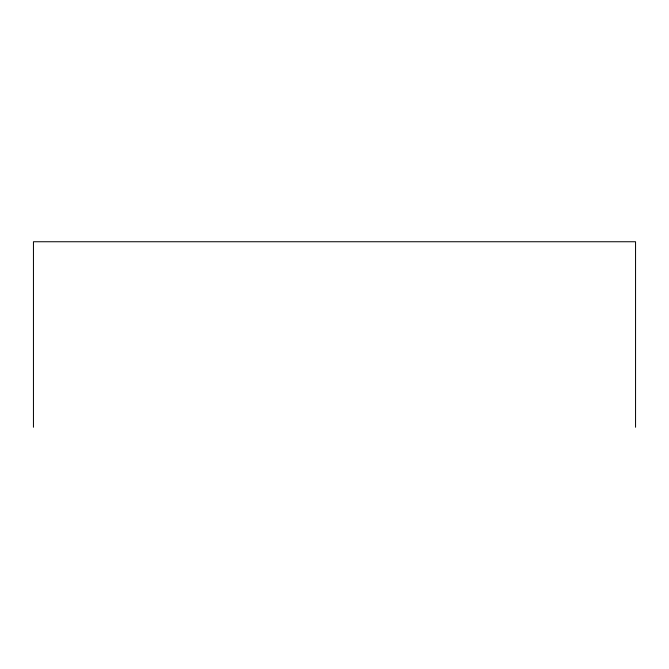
<?xml version="1.0" encoding="UTF-8"?>
<svg xmlns="http://www.w3.org/2000/svg" width="669" height="669" viewBox="0 0 669 669"><rect width="100%" height="100%" fill="white"/><g stroke="black" fill="none" stroke-linecap="round" stroke-linejoin="round"><path stroke-width="1" d="M635.55 427.257L635.55 241.743L33.45 241.743L33.45 427.257"/></g></svg>
